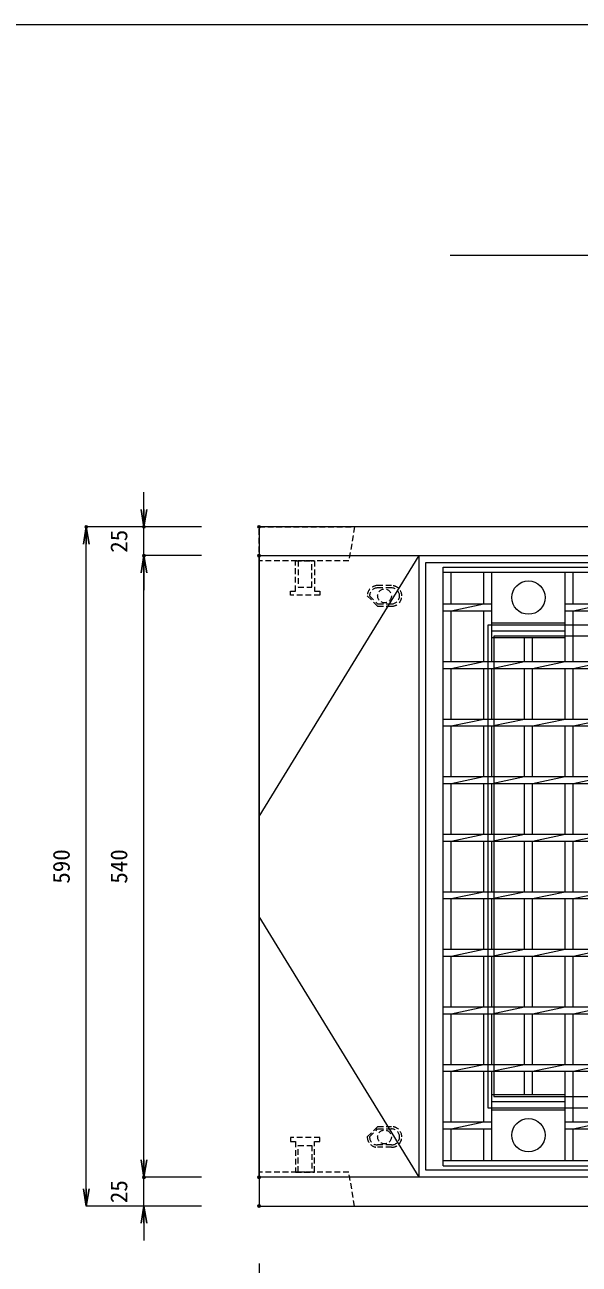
# Model space of a CAD drawing. Units: millimetres, scale not verified. Extents: x -1945 to 1945, y -1184 to 1656.
# Drawn here: x -840 to -359, y 579 to 1656 of the extents above; entities that cross this region are included whole.
import ezdxf
from ezdxf.enums import TextEntityAlignment as Align

# ---------------------------------------------------------------- set-up
doc = ezdxf.new("R2010")
doc.units = ezdxf.units.MM
doc.header["$LTSCALE"] = 10
doc.header["$PDMODE"] = 32
doc.header["$PDSIZE"] = 2
doc.linetypes.add('USER1', pattern=[0.75, 0.5, -0.25])
doc.layers.add('0-0_0', color=7, linetype='Continuous')
doc.layers.add('0-2_DEFPOINTS', color=7, linetype='Continuous')
for name, color, linetype, lineweight in [('0-1_TITLE', 7, 'Continuous', 18), ('0-3_KIJUN', 7, 'USER1', 18), ('0-5_SUNPO', 3, 'Continuous', 18), ('0-6_10-GR', 5, 'Continuous', 18)]:
    doc.layers.add(name, color=color, linetype=linetype, lineweight=lineweight)
doc.styles.add('ＭＳ ゴシック', font='')
doc.styles.get('ＭＳ ゴシック').set_extended_font_data('MS Gothic')

# ---------------------------------------------------------------- blocks, each defined once
blk = doc.blocks.new('_OPEN')
at = {"layer": '0-0_0'}
blk.add_line((0, 0), (-1, 0), dxfattribs=at)
blk.add_lwpolyline([(-1, 0.1667), (0, 0), (-1, -0.1667)], dxfattribs=at)
blk = doc.blocks.new('D9')
at = {"layer": '0-2_DEFPOINTS'}
for p in [(1208.34, 2074.64), (1308.34, 2074.64), (1308.34, 2049.64)]:
    blk.add_point(p, dxfattribs=at)
at = {"layer": '0-5_SUNPO'}
for p, q in [((1208.34, 2089.64), (1208.34, 2104.64)), ((1258.34, 2074.64), (1208.34, 2074.64)), ((1208.34, 2049.64), (1208.34, 2074.64)), ((1258.34, 2049.64), (1208.34, 2049.64)), ((1208.34, 2034.64), (1208.34, 2019.64))]:
    blk.add_line(p, q, dxfattribs=at)
at = {"layer": '0-5_SUNPO', "xscale": 15, "yscale": 15}
for p, rotation in [((1208.34, 2074.64), 270), ((1208.34, 2049.64), 90)]:
    blk.add_blockref('_OPEN', p, dxfattribs=dict(at, rotation=rotation))
at = {"layer": '0-5_SUNPO', "color": 7, "style": 'ＭＳ ゴシック'}
blk.add_text('25', height=14.66, rotation=90, dxfattribs=at).set_placement((1198.34, 2052.14), align=Align.BOTTOM_LEFT)
blk = doc.blocks.new('D10')
at = {"layer": '0-2_DEFPOINTS'}
for p in [(1208.34, 2614.64), (1308.34, 2614.64), (1308.34, 2074.64)]:
    blk.add_point(p, dxfattribs=at)
at = {"layer": '0-5_SUNPO'}
for p, q in [((1258.34, 2614.64), (1208.34, 2614.64)), ((1208.34, 2089.64), (1208.34, 2599.64)), ((1258.34, 2074.64), (1208.34, 2074.64))]:
    blk.add_line(p, q, dxfattribs=at)
at = {"layer": '0-5_SUNPO', "xscale": 15, "yscale": 15}
for p, rotation in [((1208.34, 2614.64), 90), ((1208.34, 2074.64), 270)]:
    blk.add_blockref('_OPEN', p, dxfattribs=dict(at, rotation=rotation))
at = {"layer": '0-5_SUNPO', "color": 7, "style": 'ＭＳ ゴシック'}
blk.add_text('540', height=14.66, rotation=90, dxfattribs=at).set_placement((1198.34, 2329.64), align=Align.BOTTOM_LEFT)
blk = doc.blocks.new('D11')
at = {"layer": '0-2_DEFPOINTS'}
for p in [(1208.34, 2639.64), (1308.34, 2639.64), (1308.34, 2614.64)]:
    blk.add_point(p, dxfattribs=at)
at = {"layer": '0-5_SUNPO'}
for p, q in [((1208.34, 2654.64), (1208.34, 2669.64)), ((1258.34, 2639.64), (1208.34, 2639.64)), ((1208.34, 2614.64), (1208.34, 2639.64)), ((1258.34, 2614.64), (1208.34, 2614.64)), ((1208.34, 2599.64), (1208.34, 2584.64))]:
    blk.add_line(p, q, dxfattribs=at)
at = {"layer": '0-5_SUNPO', "xscale": 15, "yscale": 15}
for p, rotation in [((1208.34, 2639.64), 270), ((1208.34, 2614.64), 90)]:
    blk.add_blockref('_OPEN', p, dxfattribs=dict(at, rotation=rotation))
at = {"layer": '0-5_SUNPO', "color": 7, "style": 'ＭＳ ゴシック'}
blk.add_text('25', height=14.66, rotation=90, dxfattribs=at).set_placement((1198.34, 2617.14), align=Align.BOTTOM_LEFT)
blk = doc.blocks.new('D12')
at = {"layer": '0-2_DEFPOINTS'}
for p in [(1158.34, 2639.64), (1308.34, 2639.64), (1308.34, 2049.64)]:
    blk.add_point(p, dxfattribs=at)
at = {"layer": '0-5_SUNPO'}
for p, q in [((1258.34, 2639.64), (1158.34, 2639.64)), ((1158.34, 2064.64), (1158.34, 2624.64)), ((1258.34, 2049.64), (1158.34, 2049.64))]:
    blk.add_line(p, q, dxfattribs=at)
at = {"layer": '0-5_SUNPO', "xscale": 15, "yscale": 15}
for p, rotation in [((1158.34, 2639.64), 90), ((1158.34, 2049.64), 270)]:
    blk.add_blockref('_OPEN', p, dxfattribs=dict(at, rotation=rotation))
at = {"layer": '0-5_SUNPO', "color": 7, "style": 'ＭＳ ゴシック'}
blk.add_text('590', height=14.66, rotation=90, dxfattribs=at).set_placement((1148.34, 2329.64), align=Align.BOTTOM_LEFT)
blk = doc.blocks.new('D27')
at = {"layer": '0-2_DEFPOINTS'}
blk.add_point((1308.34, 2049.64), dxfattribs=at)
at = {"layer": '0-5_SUNPO'}
blk.add_line((1308.34, 1999.64), (1308.34, 1949.64), dxfattribs=at)
blk = doc.blocks.new('A$C6C4E7A51')
at = {"layer": '0-6_10-GR'}
for p, q in [((0, 520), (678, 520)), ((0, 0), (0, 520)), ((0, 520), (678, 520)), ((0, 515.5), (0, 520)), ((0, 515.5), (678, 515.5)), ((0, 488), (0, 515.5)), ((7, 488), (7, 515.5)), ((35.32, 488), (35.32, 515.5)), ((42.32, 438), (42.32, 515.5)), ((105.95, 438), (105.95, 515.5)), ((112.95, 488), (112.95, 515.5)), ((0, 488), (42.32, 488)), ((0, 482), (0, 488)), ((7, 482), (35.32, 488)), ((105.95, 488), (572.05, 488)), ((112.95, 482), (141.26, 488)), ((0, 482), (42.32, 482)), ((0, 438), (0, 482)), ((7, 438), (7, 482)), ((35.32, 438), (35.32, 482)), ((105.95, 482), (572.05, 482)), ((112.95, 438), (112.95, 482)), ((42.32, 471.5), (105.95, 471.5)), ((105.95, 464.5), (42.32, 464.5)), ((105.95, 458.5), (42.32, 458.5)), ((70.63, 438), (70.63, 458.5)), ((77.63, 438), (77.63, 458.5)), ((0, 438), (678, 438)), ((0, 432), (0, 438)), ((0, 432), (678, 432)), ((0, 388), (0, 432)), ((7, 432), (35.32, 438)), ((7, 388), (7, 432)), ((35.32, 388), (35.32, 432)), ((42.32, 432), (70.63, 438)), ((42.32, 388), (42.32, 432)), ((70.63, 388), (70.63, 432)), ((77.63, 432), (105.95, 438)), ((77.63, 388), (77.63, 432)), ((105.95, 388), (105.95, 432)), ((112.95, 432), (141.26, 438)), ((112.95, 388), (112.95, 432)), ((0, 388), (678, 388)), ((0, 382), (0, 388)), ((7, 382), (35.32, 388)), ((42.32, 382), (70.63, 388)), ((77.63, 382), (105.95, 388)), ((112.95, 382), (141.26, 388)), ((0, 382), (678, 382)), ((0, 338), (0, 382)), ((7, 338), (7, 382)), ((35.32, 338), (35.32, 382)), ((42.32, 338), (42.32, 382)), ((70.63, 338), (70.63, 382)), ((77.63, 338), (77.63, 382)), ((105.95, 338), (105.95, 382)), ((112.95, 338), (112.95, 382)), ((0, 338), (678, 338)), ((0, 332), (0, 338)), ((7, 332), (35.32, 338)), ((42.32, 332), (70.63, 338)), ((77.63, 332), (105.95, 338)), ((112.95, 332), (141.26, 338)), ((0, 332), (678, 332)), ((0, 288), (0, 332)), ((7, 288), (7, 332)), ((35.32, 288), (35.32, 332)), ((42.32, 288), (42.32, 332)), ((70.63, 288), (70.63, 332)), ((77.63, 288), (77.63, 332)), ((105.95, 288), (105.95, 332)), ((112.95, 288), (112.95, 332)), ((0, 288), (678, 288)), ((0, 282), (0, 288)), ((0, 282), (678, 282)), ((0, 238), (0, 282)), ((7, 282), (35.32, 288)), ((7, 238), (7, 282)), ((35.32, 238), (35.32, 282)), ((42.32, 282), (70.63, 288)), ((42.32, 238), (42.32, 282)), ((70.63, 238), (70.63, 282)), ((77.63, 282), (105.95, 288)), ((77.63, 238), (77.63, 282)), ((105.95, 238), (105.95, 282)), ((112.95, 282), (141.26, 288)), ((112.95, 238), (112.95, 282)), ((0, 238), (678, 238)), ((0, 232), (0, 238)), ((7, 232), (35.32, 238)), ((42.32, 232), (70.63, 238)), ((77.63, 232), (105.95, 238)), ((112.95, 232), (141.26, 238)), ((0, 232), (678, 232)), ((0, 188), (0, 232)), ((7, 188), (7, 232)), ((35.32, 188), (35.32, 232)), ((42.32, 188), (42.32, 232)), ((70.63, 188), (70.63, 232)), ((77.63, 188), (77.63, 232)), ((105.95, 188), (105.95, 232)), ((112.95, 188), (112.95, 232)), ((0, 188), (678, 188)), ((0, 182), (0, 188)), ((7, 182), (35.32, 188)), ((42.32, 182), (70.63, 188)), ((77.63, 182), (105.95, 188)), ((112.95, 182), (141.26, 188)), ((0, 182), (678, 182)), ((0, 138), (0, 182)), ((7, 138), (7, 182)), ((35.32, 138), (35.32, 182)), ((42.32, 138), (42.32, 182)), ((70.63, 138), (70.63, 182)), ((77.63, 138), (77.63, 182)), ((105.95, 138), (105.95, 182)), ((112.95, 138), (112.95, 182)), ((0, 138), (678, 138)), ((0, 132), (0, 138)), ((0, 132), (678, 132)), ((0, 88), (0, 132)), ((7, 132), (35.32, 138)), ((7, 88), (7, 132)), ((35.32, 88), (35.32, 132)), ((42.32, 132), (70.63, 138)), ((42.32, 88), (42.32, 132)), ((70.63, 88), (70.63, 132)), ((77.63, 132), (105.95, 138)), ((77.63, 88), (77.63, 132)), ((105.95, 88), (105.95, 132)), ((112.95, 132), (141.26, 138)), ((112.95, 88), (112.95, 132)), ((0, 88), (678, 88)), ((0, 82), (0, 88)), ((7, 82), (35.32, 88)), ((42.32, 82), (70.63, 88)), ((77.63, 82), (105.95, 88)), ((112.95, 82), (141.26, 88)), ((0, 82), (678, 82)), ((0, 38), (0, 82)), ((7, 38), (7, 82)), ((35.32, 38), (35.32, 82)), ((42.32, 4.5), (42.32, 82)), ((70.63, 61.5), (70.63, 82)), ((77.63, 61.5), (77.63, 82)), ((105.95, 4.5), (105.95, 82)), ((112.95, 38), (112.95, 82)), ((105.95, 61.5), (42.32, 61.5)), ((105.95, 55.5), (42.32, 55.5)), ((42.32, 48.5), (105.95, 48.5)), ((0, 38), (42.32, 38)), ((0, 32), (0, 38)), ((7, 32), (35.32, 38)), ((105.95, 38), (572.05, 38)), ((112.95, 32), (141.26, 38)), ((0, 32), (42.32, 32)), ((0, 4.5), (0, 32)), ((7, 4.5), (7, 32)), ((35.32, 4.5), (35.32, 32)), ((105.95, 32), (572.05, 32)), ((112.95, 4.5), (112.95, 32)), ((0, 4.5), (678, 4.5)), ((0, 0), (0, 4.5)), ((0, 0), (678, 0)), ((0, 0), (678, 0))]:
    blk.add_line(p, q, dxfattribs=at)
for centre in [(74, 493.5), (74, 26.5)]:
    blk.add_circle(centre, 14.5, dxfattribs=at)

msp = doc.modelspace()

# ---------------------------------------------------------------- linework, layer by layer
at = {"layer": '0-1_TITLE', "color": 1}
msp.add_line((-470.53, 1455.77), (470.53, 1455.77), dxfattribs=at)
at = {"layer": '0-1_TITLE', "color": 2}
msp.add_lwpolyline([(-1945, -1184.23), (1945, -1184.23), (1945, 1655.77), (-1945, 1655.77)], close=True, dxfattribs=at)
at = {"layer": '0-3_KIJUN'}
for p, q in [((-521.66, 1168.64), (-533.66, 1168.64)), ((-521.66, 1166.64), (-533.66, 1166.64)), ((-542.66, 1159.64), (-533.66, 1150.64)), ((-540.66, 1159.64), (-533.66, 1152.64)), ((-533.66, 1152.64), (-521.66, 1152.64)), ((-533.66, 1150.64), (-521.66, 1150.64)), ((-542.66, 689.64), (-533.66, 698.64)), ((-540.66, 689.64), (-533.66, 696.64)), ((-533.66, 698.64), (-521.66, 698.64)), ((-533.66, 696.64), (-521.66, 696.64)), ((-521.66, 682.64), (-533.66, 682.64)), ((-521.66, 680.64), (-533.66, 680.64))]:
    msp.add_line(p, q, dxfattribs=at)
at = {"layer": '0-3_KIJUN', "linetype": 'Continuous'}
for points in [[(-636.66, 629.64), (361.34, 629.64), (361.34, 1219.64), (-636.66, 1219.64)], [(-636.66, 1194.64), (361.34, 1194.64), (361.34, 654.64), (-636.66, 654.64)], [(-497.66, 1194.64), (222.34, 1194.64), (222.34, 654.64), (-497.66, 654.64)], [(-491.66, 1188.64), (216.34, 1188.64), (216.34, 660.64), (-491.66, 660.64)], [(-437.66, 1134.64), (162.34, 1134.64), (162.34, 714.63), (-437.66, 714.63)], [(-432.66, 724.64), (157.34, 724.64), (157.34, 1124.64), (-432.66, 1124.64)]]:
    msp.add_lwpolyline(points, close=True, dxfattribs=at)
at = {"layer": '0-3_KIJUN'}
for points in [[(-553.66, 1219.64), (-558.66, 1190.14), (-636.66, 1190.14), (-636.66, 1219.64)], [(-604.88, 1190.14), (-588.43, 1190.14), (-588.43, 1163.64), (-583.91, 1163.64), (-583.91, 1160.14), (-609.41, 1160.14), (-609.41, 1163.64), (-604.88, 1163.64)], [(-590.66, 1190.14), (-602.66, 1190.14), (-602.66, 1167.14), (-590.66, 1167.14)], [(-604.88, 659.14), (-588.43, 659.14), (-588.43, 685.64), (-583.91, 685.64), (-583.91, 689.14), (-609.41, 689.14), (-609.41, 685.64), (-604.88, 685.64)], [(-590.66, 659.14), (-602.66, 659.14), (-602.66, 682.14), (-590.66, 682.14)], [(-553.66, 629.64), (-558.66, 659.14), (-636.66, 659.14), (-636.66, 629.64)]]:
    msp.add_lwpolyline(points, close=True, dxfattribs=at)
at = {"layer": '0-3_KIJUN', "color": 3, "linetype": 'Continuous'}
msp.add_lwpolyline([(-497.66, 654.64), (-636.66, 881.14), (-636.66, 968.14), (-497.66, 1194.64)], dxfattribs=at)
at = {"layer": '0-3_KIJUN'}
for centre in [(-527.66, 1159.64), (-527.66, 689.64)]:
    msp.add_circle(centre, 6, dxfattribs=at)
for centre, radius, start, end in [((-533.66, 1159.64), 9, 90, 180), ((-533.66, 1159.64), 7, 90, 180), ((-521.66, 1159.64), 9, 360, 90), ((-521.66, 1159.64), 7, 360, 90), ((-521.66, 1159.64), 9, 270, 0), ((-521.66, 1159.64), 7, 270, 0), ((-533.66, 689.64), 9, 180, 270), ((-533.66, 689.64), 7, 180, 270), ((-521.66, 689.64), 9, 0, 90), ((-521.66, 689.64), 7, 360, 90), ((-521.66, 689.64), 9, 270, 0), ((-521.66, 689.64), 7, 270, 0)]:
    msp.add_arc(centre, radius, start, end, dxfattribs=at)

# ---------------------------------------------------------------- block references
at = {"layer": '0-5_SUNPO'}
for name in ['D11', 'D12', 'D10', 'D9', 'D27']:
    msp.add_blockref(name, (-1945, -1420), dxfattribs=at)
at = {"layer": '0-6_10-GR'}
msp.add_blockref('A$C6C4E7A51', (-476.66, 664.64), dxfattribs=at)

doc.saveas('drawing.dxf')
